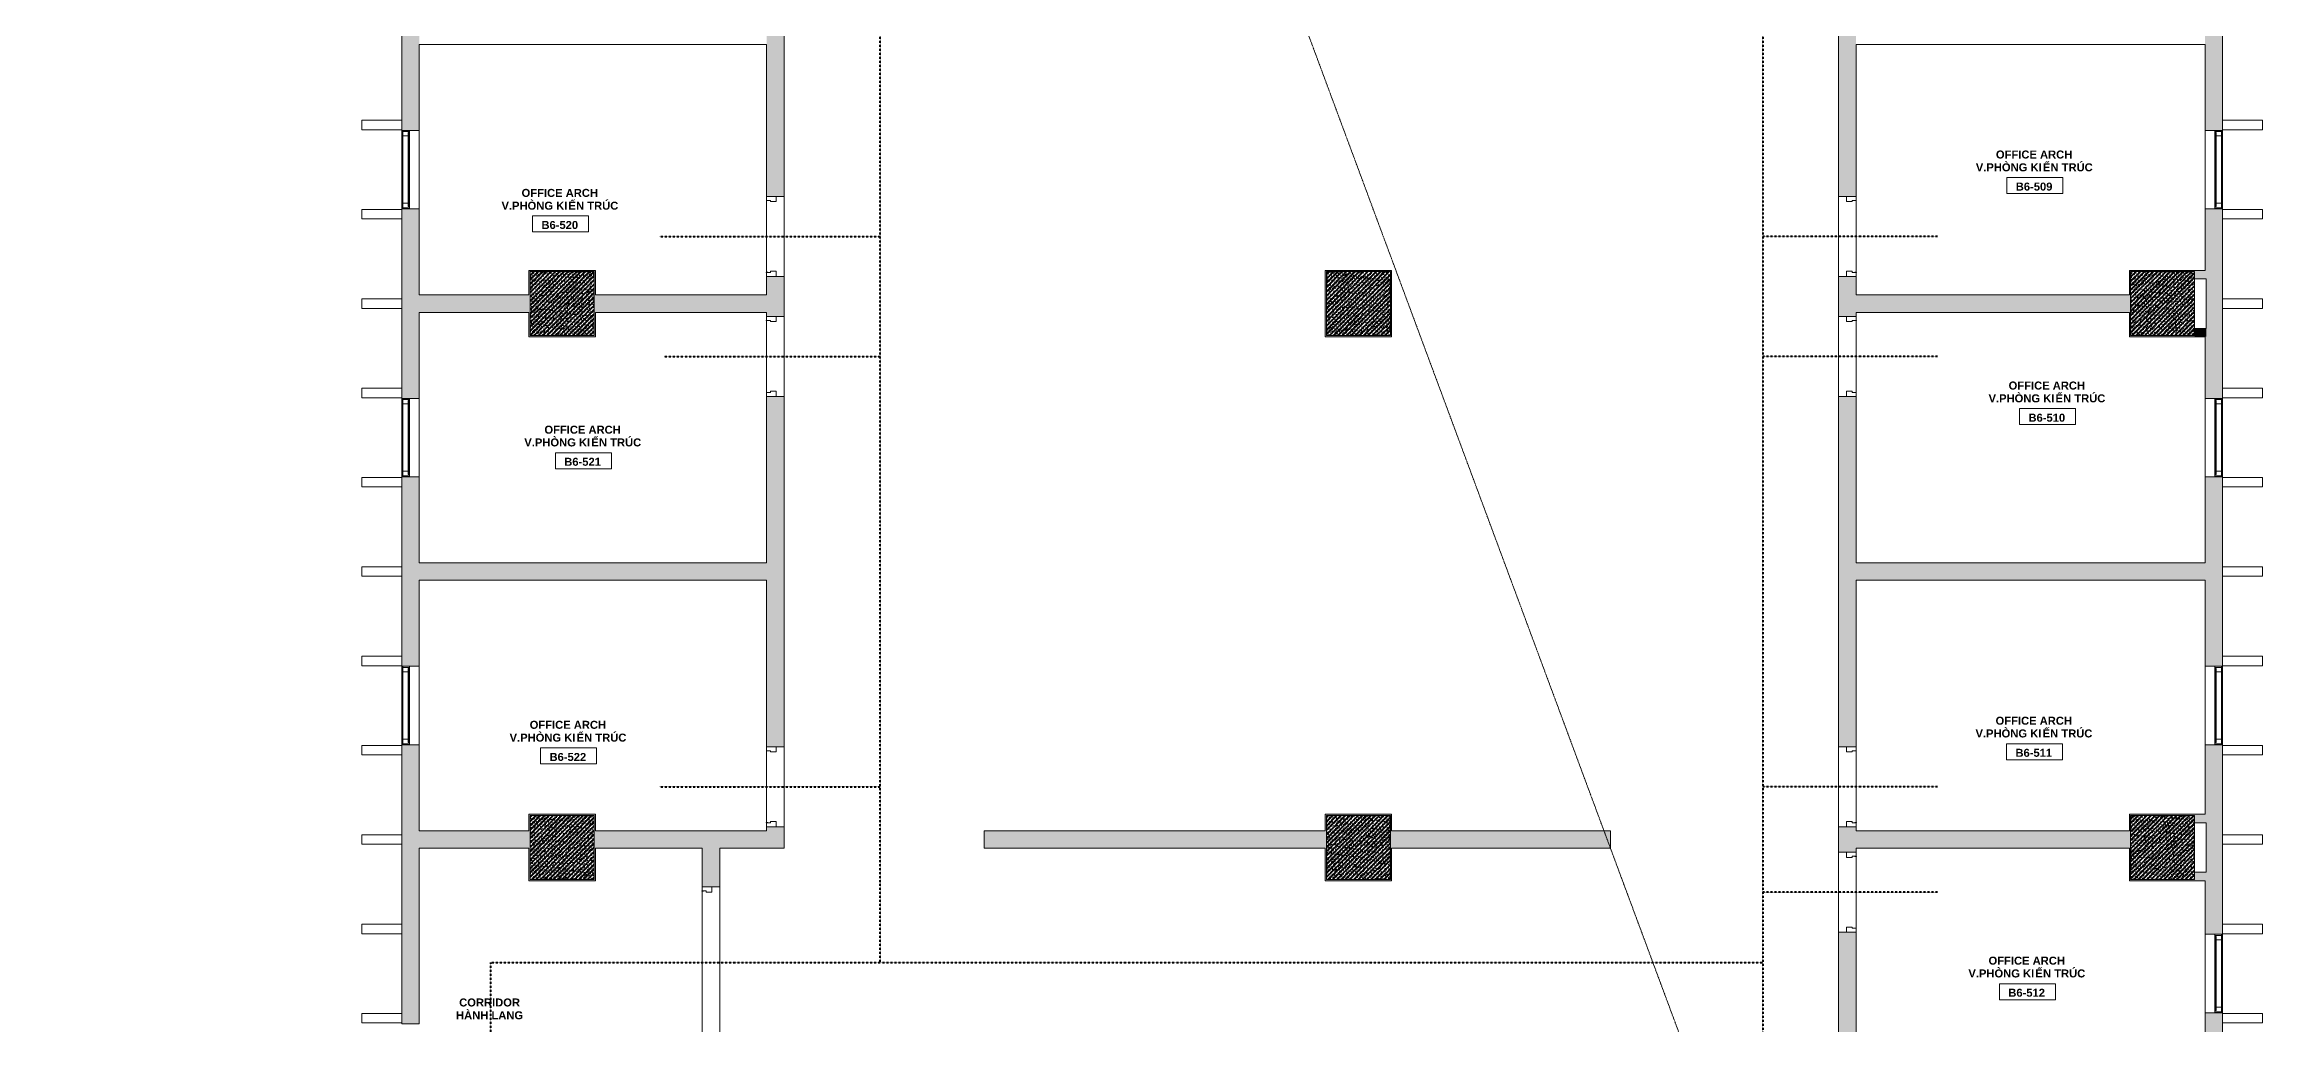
# Model space of a CAD drawing. Header units: millimetres. Extents: x -34669 to 32595, y 16058 to 152521.
# Drawn here: x -9861 to 17860, y 31745 to 43987 of the extents above; entities that cross this region are included whole.
import ezdxf

# ---------------------------------------------------------------- set-up
doc = ezdxf.new("R2010")
doc.units = ezdxf.units.MM
doc.linetypes.add('dash 1-1', pattern=[2, 1, -1])
doc.linetypes.add('Double dash', pattern=[42.8625, 15.875, -4.7625, 6.35, -4.7625, 6.35, -4.7625])
for name, color, linetype, lineweight in [('A-AREA-IDEN', 2, 'Continuous', 9), ('A-DETL', 90, 'Continuous', 5), ('A-DOOR', 31, 'Continuous', 5), ('A-DOOR-FRAM', 31, 'Continuous', 5), ('A-FLOR', 192, 'Continuous', 5), ('A-GLAZ', 151, 'Continuous', 5), ('A-GLAZ-CWMG', 51, 'Continuous', 5), ('A-WALL', 113, 'Continuous', 5), ('A-WALL-PATT', 111, 'Continuous', 5), ('C-PROP-LINE', 91, 'Double dash', 9), ('S-COLS', 52, 'Continuous', 5)]:
    doc.layers.add(name, color=color, linetype=linetype, lineweight=lineweight)
doc.styles.add('Arial_B', font='arialbd.ttf', dxfattribs={"height": 100})
doc.styles.add('Arial_B_1', font='arialbd.ttf', dxfattribs={"height": 100})
pattern_1 = [(50, (0, 0), (63.763904, -5.57885), [6.668, -73.343]), (355, (0, 0), (-12.33488, 66.86951), [5.334, -58.674]), (100.451, (5.314, -0.465), (51.43036, 61.29098), [5.667, -62.332]), (46.184, (0, 17.78), (94.87722, -14.71484), [10.001, -110.014]), (96.636, (7.91, 16.55), (83.09115, 86.5993), [8.5, -93.497]), (351.184, (0, 17.78), (83.09204, 86.59928), [8.001, -88.011]), (21, (8.89, 13.335), (53.064487, -35.792726), [6.667, -73.342]), (326, (8.89, 13.335), (21.63066, 64.46546), [5.334, -58.674]), (71.451, (13.31, 10.35), (74.69646, 28.67237), [5.667, -62.332]), (37.5, (0, 0), (1.080413, 29.594271), [1.676, -56.286, 1.676, -57.887, -58.896]), (37.5, (0, 0), (1.080413, 29.594271), [-117.526, 1.676, -57.22]), (7.5, (0, 0), (23.386368, 35.063507), [1.676, -32.283, 1.676, -54.953, -22.447]), (7.5, (0, 0), (23.386368, 35.063507), [-90.589, 1.676, -20.771]), (327.5, (-19.825, 0), (47.456567, -2.005468), [1.676, -20.549, 1.676, -67.666, -92.011]), (327.5, (-19.825, 0), (47.456567, -2.005468), [-91.567, 1.676, -90.335]), (317.5, (-28.715, 0), (51.844948, 8.89904), [1.676, -27.216, 1.676, -44.374, -65.342]), (317.5, (-28.715, 0), (51.844948, 8.89904), [-74.943, 1.676, -63.665]), (45, (0, 0), (-26.71591, 26.71591), []), (45, (0, 10.89), (-26.71591, 26.71591), [])]

# ---------------------------------------------------------------- blocks, each defined once
blk = doc.blocks.new('M_Concrete-Square-Column - C1 - 800 X 800-V3-5th Traffic Floor Plan - Pedestrian')
at = {"layer": 'S-COLS'}
h = blk.add_hatch(dxfattribs=at)
h.set_pattern_fill('FP_6', color=256, style=0, pattern_type=2)
h.set_pattern_definition([(50, (-16610.066, -33947), (63.763904, -5.57885), [6.667, -73.342]), (355, (-16610.066, -33947), (-12.33488, 66.86951), [5.334, -58.674]), (100.451, (-16604.75, -33947.465), (51.43036, 61.29098), [5.667, -62.332]), (46.184, (-16610.066, -33929.22), (94.87722, -14.71484), [10.001, -110.014]), (96.636, (-16602.16, -33930.45), (83.09115, 86.5993), [8.5, -93.497]), (351.184, (-16610.07, -33929.22), (83.09204, 86.59928), [8.001, -88.011]), (21, (-16601.176, -33933.665), (53.06449, -35.792726), [6.667, -73.342]), (326, (-16601.176, -33933.665), (21.63066, 64.46546), [5.334, -58.674]), (71.451, (-16596.754, -33936.65), (74.69646, 28.67237), [5.667, -62.332]), (37.5, (-16610.066, -33947), (1.080413, 29.594271), [1.676, -56.286, 1.676, -57.887, -58.896]), (37.5, (-16610.066, -33947), (1.080413, 29.594271), [-117.526, 1.676, -57.22]), (7.5, (-16610.066, -33947), (23.386368, 35.063507), [1.676, -32.283, 1.676, -54.953, -22.447]), (7.5, (-16610.066, -33947), (23.386368, 35.063507), [-90.589, 1.676, -20.771]), (327.5, (-16629.89, -33947), (47.456567, -2.005468), [1.676, -20.549, 1.676, -67.666, -92.012]), (327.5, (-16629.89, -33947), (47.456567, -2.005468), [-91.567, 1.676, -90.335]), (317.5, (-16638.78, -33947), (51.844948, 8.89904), [1.676, -27.216, 1.676, -44.374, -65.341]), (317.5, (-16638.78, -33947), (51.844948, 8.89904), [-74.943, 1.676, -63.665]), (45, (-16610.066, -33947), (-26.716616, 26.716616), []), (45, (-16610.066, -33936.11), (-26.716616, 26.716616), [])])
h.paths.add_polyline_path([(-400, -400), (400, -400), (400, 400), (-400, 400), (-400, -85)])
at = {"layer": 'S-COLS', "lineweight": 15}
for p, q in [((400, 400), (-400, 400)), ((-400, 400), (-400, -400)), ((400, -400), (400, 400)), ((-400, -400), (400, -400))]:
    blk.add_line(p, q, dxfattribs=at)
blk = doc.blocks.new('M_Concrete-Square-Column - C1 - 800 X 800-V6-5th Traffic Floor Plan - Pedestrian')
at = {"layer": 'S-COLS'}
h = blk.add_hatch(dxfattribs=at)
h.set_pattern_fill('FP_9', color=256, style=0, pattern_type=2)
h.set_pattern_definition([(50, (3389.934, -33947), (63.7639, -5.57885), [6.667, -73.342]), (355, (3389.934, -33947), (-12.33488, 66.86951), [5.334, -58.674]), (100.451, (3395.25, -33947.465), (51.43036, 61.29098), [5.667, -62.332]), (46.184, (3389.934, -33929.22), (94.87722, -14.71484), [10.001, -110.014]), (96.636, (3397.84, -33930.45), (83.09115, 86.5993), [8.5, -93.497]), (351.184, (3389.93, -33929.22), (83.09204, 86.59928), [8.001, -88.011]), (21, (3398.824, -33933.665), (53.06449, -35.79273), [6.667, -73.342]), (326, (3398.824, -33933.665), (21.63066, 64.46546), [5.334, -58.674]), (71.451, (3403.246, -33936.65), (74.69646, 28.67237), [5.667, -62.332]), (37.5, (3389.934, -33947), (1.080413, 29.594271), [1.676, -56.286, 1.676, -57.887, -58.896]), (37.5, (3389.934, -33947), (1.080413, 29.594271), [-117.526, 1.676, -57.22]), (7.5, (3389.934, -33947), (23.386368, 35.063507), [1.676, -32.283, 1.676, -54.953, -22.447]), (7.5, (3389.934, -33947), (23.386368, 35.063507), [-90.589, 1.676, -20.771]), (327.5, (3370.11, -33947), (47.456567, -2.005468), [1.676, -20.549, 1.676, -67.666, -92.012]), (327.5, (3370.11, -33947), (47.456567, -2.005468), [-91.567, 1.676, -90.335]), (317.5, (3361.22, -33947), (51.84495, 8.89904), [1.676, -27.216, 1.676, -44.374, -65.341]), (317.5, (3361.22, -33947), (51.84495, 8.89904), [-74.943, 1.676, -63.665]), (45, (3389.934, -33947), (-26.716616, 26.716616), []), (45, (3389.934, -33936.11), (-26.716616, 26.716616), [])])
h.paths.add_polyline_path([(400, -400), (400, 400), (-400, 400), (-400, -400), (41, -400)])
at = {"layer": 'S-COLS', "lineweight": 15}
for p, q in [((400, 400), (-400, 400)), ((-400, 400), (-400, -400)), ((400, -400), (400, 400)), ((-400, -400), (400, -400))]:
    blk.add_line(p, q, dxfattribs=at)
blk = doc.blocks.new('M_Concrete-Square-Column - C1 - 800 X 800-10465290-5th Traffic Floor Plan - Pedestrian')
at = {"layer": 'S-COLS'}
h = blk.add_hatch(dxfattribs=at)
h.set_pattern_fill('FP_14', color=256, style=0, pattern_type=2)
h.set_pattern_definition([(50, (-16610.066, -40747), (63.763904, -5.57885), [6.667, -73.342]), (355, (-16610.066, -40747), (-12.33488, 66.86951), [5.334, -58.674]), (100.451, (-16604.75, -40747.465), (51.43036, 61.29098), [5.667, -62.332]), (46.184, (-16610.066, -40729.22), (94.87722, -14.71484), [10.001, -110.014]), (96.636, (-16602.16, -40730.45), (83.09115, 86.5993), [8.5, -93.497]), (351.184, (-16610.07, -40729.22), (83.09204, 86.59928), [8.001, -88.011]), (21, (-16601.176, -40733.665), (53.064487, -35.792726), [6.668, -73.343]), (326, (-16601.176, -40733.665), (21.63066, 64.46546), [5.334, -58.674]), (71.451, (-16596.754, -40736.65), (74.69646, 28.67237), [5.667, -62.332]), (37.5, (-16610.066, -40747), (1.080413, 29.594271), [1.676, -56.286, 1.676, -57.887, -58.896]), (37.5, (-16610.066, -40747), (1.080413, 29.594271), [-117.526, 1.676, -57.22]), (7.5, (-16610.066, -40747), (23.386368, 35.063507), [1.676, -32.283, 1.676, -54.953, -22.447]), (7.5, (-16610.066, -40747), (23.386368, 35.063507), [-90.589, 1.676, -20.771]), (327.5, (-16629.89, -40747), (47.456567, -2.005468), [1.676, -20.549, 1.676, -67.666, -92.011]), (327.5, (-16629.89, -40747), (47.456567, -2.005468), [-91.567, 1.676, -90.335]), (317.5, (-16638.78, -40747), (51.844948, 8.89904), [1.676, -27.216, 1.676, -44.374, -65.342]), (317.5, (-16638.78, -40747), (51.844948, 8.89904), [-74.943, 1.676, -63.665]), (45, (-16610.066, -40747), (-26.716616, 26.716616), []), (45, (-16610.066, -40736.11), (-26.716616, 26.716616), [])])
h.paths.add_polyline_path([(-400, -400), (400, -400), (400, 400), (-400, 400), (-400, 152)])
at = {"layer": 'S-COLS', "lineweight": 15}
for p, q in [((400, 400), (-400, 400)), ((-400, 400), (-400, -400)), ((400, -400), (400, 400)), ((-400, -400), (400, -400))]:
    blk.add_line(p, q, dxfattribs=at)
blk = doc.blocks.new('DP3-D301 - DP3-D301-9166699-5th Traffic Floor Plan - Pedestrian')
at = {"layer": 'A-DOOR'}
for p, q in [((447, -94), (447, -113)), ((450, -94), (447, -94)), ((450, -108), (450, -94))]:
    blk.add_line(p, q, dxfattribs=at)
for centre, radius, start, end in [((450, -113), 3, 180, 69.3211), ((450, -113), 3, 238.6638, 311.9935), ((450, -113), 3, 238.6638, 311.9935), ((450, -113), 3, 238.6638, 311.9935), ((450, -113), 3, 238.6638, 311.9935), ((450, -113), 3, 238.6638, 311.9935), ((450, -113), 3, 238.6638, 311.9935), ((450, -113), 3, 238.6638, 311.9935), ((452, -108), 2.19, 183.0662, 239.0753)]:
    blk.add_arc(centre, radius, start, end, dxfattribs=at)
at = {"layer": 'A-DOOR-FRAM'}
for p, q in [((-500, 10), (-435, 10)), ((-435, 10), (-435, -60)), ((435, 10), (500, 10)), ((435, -60), (435, 10)), ((-450, -110), (-500, -110)), ((-450, -60), (-450, -110)), ((-435, -60), (-450, -60)), ((450, -60), (435, -60)), ((450, -94), (450, -60)), ((500, -110), (451, -110))]:
    blk.add_line(p, q, dxfattribs=at)
blk = doc.blocks.new('DP3-D301 - DP3-D301-9166700-5th Traffic Floor Plan - Pedestrian')
at = {"layer": 'A-DOOR'}
for p, q in [((447, 113), (447, 94)), ((447, 94), (450, 94)), ((450, 94), (450, 108))]:
    blk.add_line(p, q, dxfattribs=at)
for centre, radius, start, end in [((450, 113), 3, 290.6789, 180), ((450, 113), 3, 48.0065, 121.3362), ((450, 113), 3, 48.0065, 121.3362), ((450, 113), 3, 48.0065, 121.3362), ((450, 113), 3, 48.0065, 121.3362), ((450, 113), 3, 48.0065, 121.3362), ((450, 113), 3, 48.0065, 121.3362), ((450, 113), 3, 48.0065, 121.3362), ((452, 108), 2.19, 120.9247, 176.9338)]:
    blk.add_arc(centre, radius, start, end, dxfattribs=at)
at = {"layer": 'A-DOOR-FRAM'}
for p, q in [((-450, 110), (-500, 110)), ((-450, 60), (-450, 110)), ((-435, 60), (-450, 60)), ((-435, -10), (-435, 60)), ((450, 60), (435, 60)), ((435, 60), (435, -10)), ((450, 94), (450, 60)), ((500, 110), (451, 110)), ((-500, -10), (-435, -10)), ((435, -10), (500, -10))]:
    blk.add_line(p, q, dxfattribs=at)
blk = doc.blocks.new('DP3-DF602 - DP3-DF602-10289383-5th Traffic Floor Plan - Pedestrian')
at = {"layer": 'A-DOOR'}
for p, q in [((-901, 110), (-950, 110)), ((-900, 108), (-900, 94)), ((-900, 94), (-897, 94)), ((-900, 60), (-900, 94)), ((-885, 60), (-900, 60)), ((-897, 94), (-897, 113)), ((-885, -10), (-885, 60)), ((900, 60), (885, 60)), ((885, 60), (885, -10)), ((897, 113), (897, 94)), ((897, 94), (900, 94)), ((900, 94), (900, 108)), ((900, 94), (900, 60)), ((950, 110), (901, 110)), ((-950, -10), (-885, -10)), ((885, -10), (950, -10))]:
    blk.add_line(p, q, dxfattribs=at)
for centre, radius, start, end in [((-900, 113), 3, 0, 249.3211), ((-900, 113), 3, 58.6638, 131.9935), ((-900, 113), 3, 58.6638, 131.9935), ((-900, 113), 3, 58.6638, 131.9935), ((-900, 113), 3, 58.6638, 131.9935), ((-900, 113), 3, 58.6638, 131.9935), ((-900, 113), 3, 58.6638, 131.9935), ((-900, 113), 3, 58.6638, 131.9935), ((-902, 108), 2.19, 3.0662, 59.0753), ((900, 113), 3, 290.6789, 180), ((900, 113), 3, 48.0065, 121.3362), ((900, 113), 3, 48.0065, 121.3362), ((900, 113), 3, 48.0065, 121.3362), ((900, 113), 3, 48.0065, 121.3362), ((900, 113), 3, 48.0065, 121.3362), ((900, 113), 3, 48.0065, 121.3362), ((900, 113), 3, 48.0065, 121.3362), ((902, 108), 2.19, 120.9247, 176.9338)]:
    blk.add_arc(centre, radius, start, end, dxfattribs=at)
blk = doc.blocks.new('Rectangular Mullion - TWOG-PROFILE-Mullion-120X500-11979637-5th Traffic Floor Plan - Pedestrian')
at = {"layer": 'A-GLAZ-CWMG'}
for p, q in [((-60, -250), (-60, 250)), ((-60, 250), (60, 250)), ((60, 250), (60, -250)), ((60, -250), (-60, -250))]:
    blk.add_line(p, q, dxfattribs=at)
blk = doc.blocks.new('Rectangular Mullion - TWOG-PROFILE-Mullion-120X500-11979641-5th Traffic Floor Plan - Pedestrian')
at = {"layer": 'A-GLAZ-CWMG'}
for p, q in [((-60, 250), (60, 250)), ((-60, -250), (-60, 250)), ((60, 250), (60, -250)), ((60, -250), (-60, -250))]:
    blk.add_line(p, q, dxfattribs=at)
blk = doc.blocks.new('VGU_CLUSTER_W1C - W2C - VGU_CLUSTER_W2C-8584645-5th Traffic Floor Plan - Pedestrian')
at = {"layer": 'A-GLAZ', "lineweight": 9}
for p, q in [((-477, 95), (-490, 95)), ((-490, 12), (-477, 12)), ((-477, 95), (-477, 12)), ((-421, 95), (-477, 95)), ((-477, 12), (-477, 95)), ((-477, 12), (-462, 12)), ((-462, 12), (-462, 28)), ((-462, 28), (-421, 28)), ((-421, 28), (-451, 28)), ((-451, 28), (-451, 21)), ((-451, 21), (-391, 21)), ((-391, 21), (-391, 28)), ((391, 28), (391, 21)), ((391, 21), (451, 21)), ((477, 95), (421, 95)), ((421, 28), (462, 28)), ((451, 28), (421, 28)), ((451, 21), (451, 28)), ((462, 28), (462, 12)), ((462, 12), (477, 12)), ((477, 12), (477, 95)), ((490, 95), (477, 95)), ((477, 95), (477, 12)), ((477, 12), (490, 12))]:
    blk.add_line(p, q, dxfattribs=at)
at = {"layer": 'A-GLAZ'}
for p, q in [((-462, 12), (462, 12)), ((-421, 95), (421, 95)), ((-421, 95), (-421, 28)), ((421, 28), (-421, 28)), ((-391, 21), (391, 21)), ((421, 95), (421, 28))]:
    blk.add_line(p, q, dxfattribs=at)
blk = doc.blocks.new('Family - ___-11746783-5th Traffic Floor Plan - Pedestrian')
at = {"layer": 'C-PROP-LINE'}
blk.add_line((-11634, 91438), (13173, 24609), dxfattribs=at)
blk = doc.blocks.new('Room Tag - Room Tag-8377849-5th Traffic Floor Plan - Pedestrian')
at = {"layer": 'A-AREA-IDEN'}
for p, q in [((-7, -0.80625), (-7, -4.80625)), ((-7, -0.80625), (7, -0.80625)), ((-7, -4.80625), (7, -4.80625)), ((7, -0.80625), (7, -4.80625))]:
    blk.add_line(p, q, dxfattribs=at)

msp = doc.modelspace()

# ---------------------------------------------------------------- hatches: boundary and pattern name
at = {"layer": 'A-WALL-PATT'}
h = msp.add_hatch(color=256, dxfattribs=at)
h.paths.add_polyline_path([(-835, 34157), (-615, 34157), (-615, 34207), (-835, 34207)])
h.paths.add_polyline_path([(-615, 35207), (-615, 39587), (-835, 39587), (-835, 35207)])
h.paths.add_polyline_path([(-615, 40587), (-615, 41087), (-835, 41087), (-835, 40587)])
h.paths.add_polyline_path([(-835, 42087), (-615, 42087), (-615, 46187), (-835, 46187), (-835, 43987)])
h.paths.add_polyline_path([(-615, 47187), (-615, 47687), (-835, 47687), (-835, 47187)])
h.paths.add_polyline_path([(-835, 48687), (-615, 48687), (-615, 52787), (-835, 52787), (-835, 49108)])
h.paths.add_polyline_path([(-835, 53787), (-615, 53787), (-615, 54307), (-835, 54307), (-835, 53799)])
h.paths.add_polyline_path([(-835, 55307), (-615, 55307), (-615, 60882), (-835, 60882), (-835, 56144)])
h.paths.add_polyline_path([(-835, 61882), (-615, 61882), (-615, 62402), (-835, 62402), (-835, 62008)])
h = msp.add_hatch(color=256, dxfattribs=at)
h.paths.add_polyline_path([(-5395, 19897), (-5175, 19897), (-5175, 21832), (-5395, 21832), (-5395, 20117)])
h.paths.add_polyline_path([(-5175, 22812), (-5175, 24065), (-5395, 24065), (-5395, 22812)])
h.paths.add_polyline_path([(-5395, 25045), (-5175, 25045), (-5175, 26299), (-5395, 26299), (-5395, 25653)])
h.paths.add_polyline_path([(-5175, 27279), (-5175, 28532), (-5395, 28532), (-5395, 27279)])
h.paths.add_polyline_path([(-5175, 29512), (-5175, 30765), (-5395, 30765), (-5395, 29512)])
h.paths.add_polyline_path([(-5395, 31745), (-5175, 31745), (-5175, 35232), (-5395, 35232), (-5395, 32689)])
h.paths.add_polyline_path([(-5395, 36212), (-5175, 36212), (-5175, 38582), (-5395, 38582), (-5395, 37287)])
h.paths.add_polyline_path([(-5175, 39562), (-5175, 41932), (-5395, 41932), (-5395, 39562)])
h.paths.add_polyline_path([(-5175, 42912), (-5175, 45282), (-5395, 45282), (-5395, 42912)])
h.paths.add_polyline_path([(-5175, 46262), (-5175, 48632), (-5395, 48632), (-5395, 46262)])
h.paths.add_polyline_path([(-5175, 49612), (-5175, 51982), (-5395, 51982), (-5395, 49612)])
h.paths.add_polyline_path([(-5395, 52962), (-5175, 52962), (-5175, 55332), (-5395, 55332), (-5395, 53799)])
h.paths.add_polyline_path([(-5175, 56312), (-5175, 58682), (-5395, 58682), (-5395, 56312)])
h.paths.add_polyline_path([(-5395, 59662), (-5175, 59662), (-5175, 62182), (-5395, 62182), (-5395, 59662)])
h = msp.add_hatch(color=256, dxfattribs=at)
h.paths.add_polyline_path([(12780, 27237), (12780, 29487), (12560, 29487), (12560, 27237)])
h.paths.add_polyline_path([(12560, 30487), (12780, 30487), (12780, 32887), (12560, 32887), (12560, 30537)])
h.paths.add_polyline_path([(12560, 33887), (12780, 33887), (12780, 34207), (12560, 34207), (12560, 33937)])
h.paths.add_polyline_path([(12560, 35207), (12780, 35207), (12780, 39587), (12560, 39587), (12560, 37287)])
h.paths.add_polyline_path([(12560, 40587), (12780, 40587), (12780, 41087), (12560, 41087), (12560, 40605)])
h.paths.add_polyline_path([(12560, 42087), (12780, 42087), (12780, 46187), (12560, 46187), (12560, 43987)])
h.paths.add_polyline_path([(12560, 47187), (12780, 47187), (12780, 47687), (12560, 47687), (12560, 47337)])
h.paths.add_polyline_path([(12780, 48687), (12780, 52787), (12560, 52787), (12560, 48687)])
h.paths.add_polyline_path([(12560, 53787), (12780, 53787), (12780, 54037), (12560, 54037), (12560, 53799)])
h = msp.add_hatch(color=256, dxfattribs=at)
h.paths.add_polyline_path([(17360, 41162), (17360, 41932), (17140, 41932), (17140, 41162)])
h.paths.add_polyline_path([(17360, 42912), (17360, 45282), (17140, 45282), (17140, 42912)])
h.paths.add_polyline_path([(17140, 46262), (17360, 46262), (17360, 47032), (17140, 47032), (17140, 46762)])
for points in [[(-2990, 41147), (-2975, 41147), (-2975, 41162), (-3805, 41162), (-3805, 41147), (-3349, 41147)], [(-3790, 40332), (-3790, 41147), (-3805, 41147), (-3805, 40332)], [(-2975, 40332), (-2975, 41147), (-2990, 41147), (-2990, 40332)], [(6145, 41147), (6975, 41147), (6975, 41162), (6145, 41162)], [(6160, 40332), (6160, 41147), (6145, 41147), (6145, 40332)], [(6975, 40332), (6975, 41147), (6960, 41147), (6960, 40332)], [(16195, 41147), (17010, 41147), (17010, 41162), (16195, 41162)], [(16210, 40332), (16210, 41147), (16195, 41147), (16195, 40332)], [(17360, 41057), (17360, 41162), (17010, 41162), (17010, 41057), (17155, 41057)], [(17360, 40332), (17360, 41057), (17155, 41057), (17155, 40332)], [(15151, 40637), (16195, 40637), (16195, 40857), (12780, 40857), (12780, 40637), (12838, 40637)], [(-3349, 40332), (-2990, 40332), (-2990, 40347), (-3790, 40347), (-3790, 40332)], [(6960, 40347), (6160, 40347), (6160, 40332), (6960, 40332)], [(17010, 40332), (17010, 40347), (16210, 40347), (16210, 40332)], [(17140, 40332), (17155, 40332), (17155, 40437), (17010, 40437), (17010, 40332)], [(-3349, 37287), (-835, 37287), (-835, 37507), (-5175, 37507), (-5175, 37287)], [(12780, 37287), (17140, 37287), (17140, 37507), (12780, 37507), (12780, 37380)], [(-2990, 34347), (-2975, 34347), (-2975, 34362), (-3805, 34362), (-3805, 34347), (-3349, 34347)], [(6145, 34347), (6975, 34347), (6975, 34362), (6145, 34362)], [(6160, 33532), (6160, 34347), (6145, 34347), (6145, 33532)], [(6975, 33532), (6975, 34347), (6960, 34347), (6960, 33532)], [(15151, 33937), (16195, 33937), (16195, 34157), (12780, 34157), (12780, 33937), (12838, 33937)], [(16210, 34347), (17010, 34347), (17010, 34362), (16195, 34362), (16195, 34347)], [(16195, 33532), (16210, 33532), (16210, 34347), (16195, 34347), (16195, 33547)], [(17360, 34257), (17360, 34362), (17010, 34362), (17010, 34257), (17155, 34257)], [(17155, 33637), (17360, 33637), (17360, 34257), (17155, 34257), (17155, 33862)], [(-3349, 33532), (-2990, 33532), (-2990, 33547), (-3790, 33547), (-3790, 33532)], [(6960, 33547), (6160, 33547), (6160, 33532), (6960, 33532)], [(16307, 33532), (17010, 33532), (17010, 33547), (16210, 33547), (16210, 33532)], [(17140, 33532), (17360, 33532), (17360, 33637), (17010, 33637), (17010, 33532)]]:
    msp.add_hatch(color=256, dxfattribs=at).paths.add_polyline_path(points)
h = msp.add_hatch(color=256, dxfattribs=at)
h.paths.add_polyline_path([(-1037, 40637), (-835, 40637), (-835, 40857), (-2975, 40857), (-2975, 40637)])
h.paths.add_polyline_path([(-5175, 40637), (-3805, 40637), (-3805, 40857), (-5175, 40857)])
h = msp.add_hatch(color=256, dxfattribs=at)
h.paths.add_polyline_path([(17360, 34362), (17360, 35232), (17140, 35232), (17140, 34362)])
h.paths.add_polyline_path([(17140, 36212), (17360, 36212), (17360, 38582), (17140, 38582), (17140, 37287)])
h.paths.add_polyline_path([(17155, 39562), (17360, 39562), (17360, 40332), (17140, 40332), (17140, 39562)])
h = msp.add_hatch(color=256, dxfattribs=at)
h.paths.add_polyline_path([(-1640, 33937), (-615, 33937), (-615, 34157), (-2990, 34157), (-2990, 33937)])
h.paths.add_polyline_path([(-5175, 33937), (-3790, 33937), (-3790, 34157), (-5175, 34157)])
h = msp.add_hatch(color=256, dxfattribs=at)
h.paths.add_polyline_path([(-3805, 33532), (-3790, 33532), (-3790, 33937), (-3805, 33937), (-3805, 33547)])
h.paths.add_polyline_path([(-3790, 34157), (-3790, 34347), (-3805, 34347), (-3805, 34157)])
h = msp.add_hatch(color=256, dxfattribs=at)
h.paths.add_polyline_path([(-2975, 33532), (-2975, 33937), (-2990, 33937), (-2990, 33532)])
h.paths.add_polyline_path([(-2975, 34157), (-2975, 34347), (-2990, 34347), (-2990, 34157)])
h = msp.add_hatch(color=256, dxfattribs=at)
h.paths.add_polyline_path([(8213, 33937), (9710, 33937), (9710, 34157), (6975, 34157), (6975, 33937)])
h.paths.add_polyline_path([(6145, 33937), (6145, 34157), (1885, 34157), (1885, 33937), (3588, 33937)])
h = msp.add_hatch(color=256, dxfattribs=at)
h.paths.add_polyline_path([(-1420, 31072), (-1420, 31554), (-1640, 31554), (-1640, 31072)])
h.paths.add_polyline_path([(-1420, 33454), (-1420, 33937), (-1640, 33937), (-1640, 33454), (-1615, 33454)])
h = msp.add_hatch(color=256, dxfattribs=at)
h.paths.add_polyline_path([(17155, 27762), (17360, 27762), (17360, 28532), (17140, 28532), (17140, 27762)])
h.paths.add_polyline_path([(17140, 29512), (17360, 29512), (17360, 31882), (17140, 31882), (17140, 30344)])
h.paths.add_polyline_path([(17360, 32862), (17360, 33532), (17140, 33532), (17140, 32862)])
at = {"layer": 'S-COLS'}
h = msp.add_hatch(dxfattribs=at)
h.set_pattern_fill('FP_1', color=256, style=0, pattern_type=2)
h.set_pattern_definition(pattern_1)
h.paths.add_polyline_path([(-3790, 40347), (-2990, 40347), (-2990, 41147), (-3790, 41147), (-3790, 40899)])
h = msp.add_hatch(dxfattribs=at)
h.set_pattern_fill('FP_1', color=256, style=0, pattern_type=2)
h.set_pattern_definition(pattern_1)
h.paths.add_polyline_path([(6960, 40347), (6960, 41147), (6160, 41147), (6160, 40347)])
h = msp.add_hatch(dxfattribs=at)
h.set_pattern_fill('FP_1', color=256, style=0, pattern_type=2)
h.set_pattern_definition(pattern_1)
h.paths.add_polyline_path([(6960, 34347), (6160, 34347), (6160, 33547), (6960, 33547)])

# ---------------------------------------------------------------- linework, layer by layer
at = {"layer": 'A-DETL', "linetype": 'dash 1-1', "lineweight": 40}
for p, q in [((11613, 69977), (11613, 29987)), ((585, 32508), (585, 67415)), ((-2175, 41587), (585, 41587)), ((13795, 41587), (11613, 41587)), ((-2115, 40087), (585, 40087)), ((13795, 40087), (11613, 40087)), ((-2175, 34707), (585, 34707)), ((13795, 34707), (11613, 34707)), ((13795, 33387), (11613, 33387)), ((-4287, 32508), (11613, 32508)), ((-4287, 32508), (-4287, 23108))]:
    msp.add_line(p, q, dxfattribs=at)
at = {"layer": 'A-FLOR'}
for p, q in [((12560, 41087), (12560, 42087)), ((12560, 39587), (12560, 40587)), ((12560, 34207), (12560, 35207)), ((12560, 32887), (12560, 33887))]:
    msp.add_line(p, q, dxfattribs=at)
at = {"layer": 'A-WALL', "lineweight": 15}
for p, q in [((-615, 42087), (-615, 46187)), ((12560, 46187), (12560, 42087)), ((-5395, 45282), (-5395, 42912)), ((17360, 42912), (17360, 45282)), ((-5175, 43987), (-835, 43987)), ((-5175, 42912), (-5175, 43987)), ((-835, 43987), (-835, 42087)), ((12780, 42087), (12780, 43987)), ((12780, 43987), (17140, 43987)), ((17140, 43987), (17140, 42912)), ((-5395, 42912), (-5175, 42912)), ((17140, 42912), (17360, 42912)), ((-5395, 41932), (-5395, 39562)), ((-5175, 41932), (-5395, 41932)), ((-5175, 40857), (-5175, 41932)), ((-835, 42087), (-615, 42087)), ((12560, 42087), (12780, 42087)), ((17140, 41932), (17140, 41162)), ((17360, 41932), (17140, 41932)), ((17360, 39562), (17360, 41932)), ((-2975, 41162), (-3805, 41162)), ((-3805, 41162), (-3805, 40857)), ((-3790, 41147), (-2990, 41147)), ((-3790, 40347), (-3790, 41147)), ((-2990, 41147), (-2990, 40347)), ((-2975, 40857), (-2975, 41162)), ((-835, 41087), (-835, 40857)), ((-615, 41087), (-835, 41087)), ((-615, 40587), (-615, 41087)), ((6975, 41162), (6145, 41162)), ((6145, 41162), (6145, 40332)), ((6160, 41147), (6960, 41147)), ((6160, 40347), (6160, 41147)), ((6960, 41147), (6960, 40347)), ((6975, 40332), (6975, 41162)), ((12560, 41087), (12560, 40587)), ((12780, 41087), (12560, 41087)), ((12780, 40857), (12780, 41087)), ((17140, 41162), (16195, 41162)), ((16195, 41162), (16195, 40857)), ((17010, 41057), (17155, 41057)), ((17155, 41057), (17155, 40437)), ((-3805, 40857), (-5175, 40857)), ((-835, 40857), (-2975, 40857)), ((16195, 40857), (12780, 40857)), ((-5175, 40637), (-3805, 40637)), ((-5175, 39562), (-5175, 40637)), ((-3805, 40637), (-3805, 40332)), ((-2975, 40332), (-2975, 40637)), ((-2975, 40637), (-835, 40637)), ((-835, 40637), (-835, 40587)), ((-835, 40587), (-615, 40587)), ((12560, 40587), (12780, 40587)), ((12780, 40637), (16195, 40637)), ((12780, 40587), (12780, 40637)), ((16195, 40637), (16195, 40332)), ((-3805, 40332), (-2975, 40332)), ((-2990, 40347), (-3790, 40347)), ((6145, 40332), (6975, 40332)), ((6960, 40347), (6160, 40347)), ((16195, 40332), (17140, 40332)), ((17155, 40437), (17010, 40437)), ((17140, 40332), (17140, 39562)), ((-5395, 39562), (-5175, 39562)), ((-835, 39587), (-835, 37507)), ((-615, 39587), (-835, 39587)), ((-615, 35207), (-615, 39587)), ((12560, 39587), (12560, 35207)), ((12780, 39587), (12560, 39587)), ((12780, 37507), (12780, 39587)), ((17140, 39562), (17360, 39562)), ((-5395, 38582), (-5395, 36212)), ((-5175, 38582), (-5395, 38582)), ((-5175, 37507), (-5175, 38582)), ((17140, 38582), (17140, 37507)), ((17360, 38582), (17140, 38582)), ((17360, 36212), (17360, 38582)), ((-835, 37507), (-5175, 37507)), ((17140, 37507), (12780, 37507)), ((-5175, 37287), (-835, 37287)), ((-5175, 36212), (-5175, 37287)), ((-835, 37287), (-835, 35207)), ((12780, 35207), (12780, 37287)), ((12780, 37287), (17140, 37287)), ((17140, 37287), (17140, 36212)), ((-5395, 36212), (-5175, 36212)), ((17140, 36212), (17360, 36212)), ((-5395, 35232), (-5395, 31745)), ((-5175, 35232), (-5395, 35232)), ((-5175, 34157), (-5175, 35232)), ((-835, 35207), (-615, 35207)), ((12560, 35207), (12780, 35207)), ((17140, 35232), (17140, 34362)), ((17360, 35232), (17140, 35232)), ((17360, 32862), (17360, 35232)), ((-3805, 34157), (-5175, 34157)), ((-2975, 34362), (-3805, 34362)), ((-3805, 34362), (-3805, 34157)), ((-2975, 34157), (-2975, 34362)), ((-835, 34157), (-2975, 34157)), ((-835, 34207), (-835, 34157)), ((-615, 34207), (-835, 34207)), ((-615, 33937), (-615, 34207)), ((6145, 34157), (1885, 34157)), ((1885, 34157), (1885, 33937)), ((6975, 34362), (6145, 34362)), ((6145, 34362), (6145, 34157)), ((6160, 34347), (6960, 34347)), ((6160, 33547), (6160, 34347)), ((6960, 34347), (6960, 33547)), ((6975, 34157), (6975, 34362)), ((9710, 34157), (6975, 34157)), ((9710, 33937), (9710, 34157)), ((12560, 34207), (12560, 33887)), ((12780, 34207), (12560, 34207)), ((12780, 34157), (12780, 34207)), ((16195, 34157), (12780, 34157)), ((17140, 34362), (16195, 34362)), ((16195, 34362), (16195, 34157)), ((17010, 34257), (17155, 34257)), ((17155, 34257), (17155, 33637)), ((-5175, 33937), (-3805, 33937)), ((-5175, 31745), (-5175, 33937)), ((-3805, 33937), (-3805, 33532)), ((-2975, 33532), (-2975, 33937)), ((-2975, 33937), (-1640, 33937)), ((-1640, 33937), (-1640, 33454)), ((-1420, 33937), (-615, 33937)), ((-1420, 33454), (-1420, 33937)), ((1885, 33937), (6145, 33937)), ((6145, 33937), (6145, 33532)), ((6975, 33532), (6975, 33937)), ((6975, 33937), (9710, 33937)), ((12560, 33887), (12780, 33887)), ((12780, 33937), (16195, 33937)), ((12780, 33887), (12780, 33937)), ((16195, 33937), (16195, 33532)), ((6960, 33547), (6160, 33547)), ((17155, 33637), (17010, 33637)), ((-3805, 33532), (-2975, 33532)), ((-1640, 33454), (-1420, 33454)), ((6145, 33532), (6975, 33532)), ((16195, 33532), (17140, 33532)), ((17140, 33532), (17140, 32862)), ((12560, 32887), (12560, 30487)), ((12780, 32887), (12560, 32887)), ((12780, 30757), (12780, 32887)), ((17140, 32862), (17360, 32862)), ((17140, 31882), (17140, 30757)), ((17360, 31882), (17140, 31882)), ((17360, 29512), (17360, 31882)), ((-5395, 31745), (-5175, 31745))]:
    msp.add_line(p, q, dxfattribs=at)
at = {"layer": 'A-WALL'}
for p, q in [((-5395, 41932), (-5395, 42912)), ((-5175, 42912), (-5175, 41932)), ((17140, 41932), (17140, 42912)), ((17360, 42912), (17360, 41932)), ((-835, 41140), (-835, 42037)), ((-615, 42087), (-615, 41087)), ((12560, 41087), (12560, 42087)), ((12780, 42037), (12780, 41140)), ((-835, 39637), (-835, 40534)), ((-615, 40587), (-615, 39587)), ((12560, 39587), (12560, 40587)), ((12780, 40534), (12780, 39637)), ((-5395, 38582), (-5395, 39562)), ((-5175, 39562), (-5175, 38582)), ((17140, 38582), (17140, 39562)), ((17360, 39562), (17360, 38582)), ((-5395, 35232), (-5395, 36212)), ((-5175, 36212), (-5175, 35232)), ((17140, 35232), (17140, 36212)), ((17360, 36212), (17360, 35232)), ((-615, 35207), (-615, 34207)), ((12560, 34207), (12560, 35207)), ((-835, 34260), (-835, 35157)), ((12780, 35157), (12780, 34260)), ((12560, 32887), (12560, 33887)), ((12780, 33834), (12780, 32937)), ((-1640, 31607), (-1640, 33401)), ((-1420, 33454), (-1420, 31554)), ((17140, 31882), (17140, 32862)), ((17360, 32862), (17360, 31882))]:
    msp.add_line(p, q, dxfattribs=at)
at = {"layer": 'S-COLS', "lineweight": 15}
for p, q in [((-2990, 41147), (-3790, 41147)), ((-3790, 41147), (-3790, 40347)), ((-2990, 40347), (-2990, 41147)), ((6960, 41147), (6160, 41147)), ((6160, 41147), (6160, 40347)), ((6960, 40347), (6960, 41147)), ((-3790, 40347), (-2990, 40347)), ((6160, 40347), (6960, 40347)), ((6960, 34347), (6160, 34347)), ((6160, 34347), (6160, 33547)), ((6960, 33547), (6960, 34347)), ((6160, 33547), (6960, 33547))]:
    msp.add_line(p, q, dxfattribs=at)

# ---------------------------------------------------------------- block references
at = {"layer": 'A-AREA-IDEN', "xscale": 49.99999999999998, "yscale": 49.99999999999998, "zscale": 49.99999999999998}
for p in [(15013, 42363), (-3411, 41882), (15172, 39474), (-3125, 38923), (15009, 35285), (-3310, 35233), (14921, 32285)]:
    msp.add_blockref('Room Tag - Room Tag-8377849-5th Traffic Floor Plan - Pedestrian', p, dxfattribs=at)
at = {"layer": 'A-DOOR', "rotation": 90}
msp.add_blockref('DP3-DF602 - DP3-DF602-10289383-5th Traffic Floor Plan - Pedestrian', (-1530, 32504), dxfattribs=at)
at = {"layer": 'A-DOOR-FRAM'}
for name, p, rotation in [('DP3-D301 - DP3-D301-9166699-5th Traffic Floor Plan - Pedestrian', (-725, 41587), 269.9999999999999), ('DP3-D301 - DP3-D301-9166700-5th Traffic Floor Plan - Pedestrian', (12670, 41587), 270.0000000000001), ('DP3-D301 - DP3-D301-9166700-5th Traffic Floor Plan - Pedestrian', (-725, 40087), 89.99999999999991), ('DP3-D301 - DP3-D301-9166699-5th Traffic Floor Plan - Pedestrian', (12670, 40087), 90.00000000000007), ('DP3-D301 - DP3-D301-9166699-5th Traffic Floor Plan - Pedestrian', (-725, 34707), 269.9999999999999), ('DP3-D301 - DP3-D301-9166700-5th Traffic Floor Plan - Pedestrian', (12670, 34707), 270.0000000000001), ('DP3-D301 - DP3-D301-9166699-5th Traffic Floor Plan - Pedestrian', (12670, 33387), 90.00000000000007)]:
    msp.add_blockref(name, p, dxfattribs=dict(at, rotation=rotation))
at = {"layer": 'A-GLAZ'}
for p, rotation in [((-5285, 42422), 89.99999999999991), ((17250, 42422), 270), ((-5285, 39072), 89.99999999999991), ((17250, 39072), 270), ((-5285, 35722), 89.99999999999991), ((17250, 35722), 270), ((17250, 32372), 270)]:
    msp.add_blockref('VGU_CLUSTER_W1C - W2C - VGU_CLUSTER_W2C-8584645-5th Traffic Floor Plan - Pedestrian', p, dxfattribs=dict(at, rotation=rotation))
at = {"layer": 'A-GLAZ-CWMG', "extrusion": (0, 0, -1)}
for name, p, rotation in [('Rectangular Mullion - TWOG-PROFILE-Mullion-120X500-11979641-5th Traffic Floor Plan - Pedestrian', (5645, 42980), 90.0000000000001), ('Rectangular Mullion - TWOG-PROFILE-Mullion-120X500-11979637-5th Traffic Floor Plan - Pedestrian', (-17610, 42980), 90.00000000000007), ('Rectangular Mullion - TWOG-PROFILE-Mullion-120X500-11979641-5th Traffic Floor Plan - Pedestrian', (5645, 41864), 90.0000000000001), ('Rectangular Mullion - TWOG-PROFILE-Mullion-120X500-11979637-5th Traffic Floor Plan - Pedestrian', (-17610, 41864), 90.00000000000007), ('Rectangular Mullion - TWOG-PROFILE-Mullion-120X500-11979641-5th Traffic Floor Plan - Pedestrian', (5645, 40747), 90.0000000000001), ('Rectangular Mullion - TWOG-PROFILE-Mullion-120X500-11979637-5th Traffic Floor Plan - Pedestrian', (-17610, 40747), 90.00000000000007), ('Rectangular Mullion - TWOG-PROFILE-Mullion-120X500-11979641-5th Traffic Floor Plan - Pedestrian', (5645, 39630), 90.0000000000001), ('Rectangular Mullion - TWOG-PROFILE-Mullion-120X500-11979637-5th Traffic Floor Plan - Pedestrian', (-17610, 39630), 90.00000000000007), ('Rectangular Mullion - TWOG-PROFILE-Mullion-120X500-11979641-5th Traffic Floor Plan - Pedestrian', (5645, 38514), 90.0000000000001), ('Rectangular Mullion - TWOG-PROFILE-Mullion-120X500-11979637-5th Traffic Floor Plan - Pedestrian', (-17610, 38514), 90.00000000000007), ('Rectangular Mullion - TWOG-PROFILE-Mullion-120X500-11979641-5th Traffic Floor Plan - Pedestrian', (5645, 37397), 90.0000000000001), ('Rectangular Mullion - TWOG-PROFILE-Mullion-120X500-11979637-5th Traffic Floor Plan - Pedestrian', (-17610, 37397), 90.00000000000007), ('Rectangular Mullion - TWOG-PROFILE-Mullion-120X500-11979641-5th Traffic Floor Plan - Pedestrian', (5645, 36280), 90.0000000000001), ('Rectangular Mullion - TWOG-PROFILE-Mullion-120X500-11979637-5th Traffic Floor Plan - Pedestrian', (-17610, 36280), 90.00000000000007), ('Rectangular Mullion - TWOG-PROFILE-Mullion-120X500-11979641-5th Traffic Floor Plan - Pedestrian', (5645, 35164), 90.0000000000001), ('Rectangular Mullion - TWOG-PROFILE-Mullion-120X500-11979637-5th Traffic Floor Plan - Pedestrian', (-17610, 35164), 90.00000000000007), ('Rectangular Mullion - TWOG-PROFILE-Mullion-120X500-11979641-5th Traffic Floor Plan - Pedestrian', (5645, 34047), 90.0000000000001), ('Rectangular Mullion - TWOG-PROFILE-Mullion-120X500-11979637-5th Traffic Floor Plan - Pedestrian', (-17610, 34047), 90.00000000000007), ('Rectangular Mullion - TWOG-PROFILE-Mullion-120X500-11979641-5th Traffic Floor Plan - Pedestrian', (5645, 32930), 90.0000000000001), ('Rectangular Mullion - TWOG-PROFILE-Mullion-120X500-11979637-5th Traffic Floor Plan - Pedestrian', (-17610, 32930), 90.00000000000007), ('Rectangular Mullion - TWOG-PROFILE-Mullion-120X500-11979641-5th Traffic Floor Plan - Pedestrian', (5645, 31814), 90.0000000000001), ('Rectangular Mullion - TWOG-PROFILE-Mullion-120X500-11979637-5th Traffic Floor Plan - Pedestrian', (-17610, 31814), 90.00000000000007)]:
    msp.add_blockref(name, p, dxfattribs=dict(at, rotation=rotation))
at = {"layer": 'C-PROP-LINE'}
msp.add_blockref('Family - ___-11746783-5th Traffic Floor Plan - Pedestrian', (0, 0), dxfattribs=at)
at = {"layer": 'S-COLS', "lineweight": 15}
for name, p in [('M_Concrete-Square-Column - C1 - 800 X 800-10465290-5th Traffic Floor Plan - Pedestrian', (16610, 40747)), ('M_Concrete-Square-Column - C1 - 800 X 800-V6-5th Traffic Floor Plan - Pedestrian', (-3390, 33947)), ('M_Concrete-Square-Column - C1 - 800 X 800-V3-5th Traffic Floor Plan - Pedestrian', (16610, 33947))]:
    msp.add_blockref(name, p, dxfattribs=at)

# ---------------------------------------------------------------- texts
at = {"layer": 'A-AREA-IDEN', "char_height": 100, "attachment_point": 1}
for s, insert, width, style in [('V.PHÒNG KI', (14276, 42500), 1014.13, 'Arial_B'), ('OFFICE ARCH', (14527, 42660), 1174.47, 'Arial_B'), ('\\fArial|b1|i0|c254|p34|;Ế', (15113, 42500), 116.24, 'Arial_B_1'), ('N TRÚC', (15209, 42500), 653.38, 'Arial_B'), ('OFFICE ARCH', (-3897, 42180), 1174.47, 'Arial_B'), ('B6-509', (14775, 42259), 565.19, 'Arial_B'), ('V.PHÒNG KI', (-4148, 42020), 1014.13, 'Arial_B'), ('\\fArial|b1|i0|c254|p34|;Ế', (-3312, 42020), 116.24, 'Arial_B_1'), ('N TRÚC', (-3216, 42020), 653.38, 'Arial_B'), ('B6-520', (-3649, 41779), 565.19, 'Arial_B'), ('OFFICE ARCH', (14686, 39772), 1174.47, 'Arial_B'), ('\\fArial|b1|i0|c254|p34|;Ế', (15271, 39612), 116.24, 'Arial_B_1'), ('V.PHÒNG KI', (14435, 39612), 1014.13, 'Arial_B'), ('B6-510', (14934, 39370), 565.19, 'Arial_B'), ('N TRÚC', (15367, 39612), 653.38, 'Arial_B'), ('V.PHÒNG KI', (-3863, 39061), 1014.13, 'Arial_B'), ('OFFICE ARCH', (-3612, 39220), 1174.47, 'Arial_B'), ('\\fArial|b1|i0|c254|p34|;Ế', (-3026, 39061), 116.24, 'Arial_B_1'), ('N TRÚC', (-2930, 39061), 653.38, 'Arial_B'), ('B6-521', (-3364, 38819), 565.19, 'Arial_B'), ('OFFICE ARCH', (-3796, 35531), 1174.47, 'Arial_B'), ('OFFICE ARCH', (14523, 35582), 1174.47, 'Arial_B'), ('V.PHÒNG KI', (-4047, 35371), 1014.13, 'Arial_B'), ('\\fArial|b1|i0|c254|p34|;Ế', (-3211, 35371), 116.24, 'Arial_B_1'), ('N TRÚC', (-3115, 35371), 653.38, 'Arial_B'), ('V.PHÒNG KI', (14272, 35423), 1014.13, 'Arial_B'), ('\\fArial|b1|i0|c254|p34|;Ế', (15109, 35423), 116.24, 'Arial_B_1'), ('N TRÚC', (15205, 35423), 653.38, 'Arial_B'), ('B6-522', (-3548, 35129), 565.19, 'Arial_B'), ('B6-511', (14771, 35181), 565.19, 'Arial_B'), ('V.PHÒNG KI', (14183, 32423), 1014.13, 'Arial_B'), ('OFFICE ARCH', (14435, 32583), 1174.47, 'Arial_B'), ('\\fArial|b1|i0|c254|p34|;Ế', (15020, 32423), 116.24, 'Arial_B_1'), ('N TRÚC', (15116, 32423), 653.38, 'Arial_B'), ('B6-512', (14682, 32182), 565.19, 'Arial_B'), ('HÀNH LANG', (-4716, 31900), 1030.17, 'Arial_B'), ('CORRIDOR', (-4677, 32060), 933.97, 'Arial_B')]:
    msp.add_mtext(s, dxfattribs=dict(at, insert=insert, width=width, style=style))

doc.saveas('drawing.dxf')
